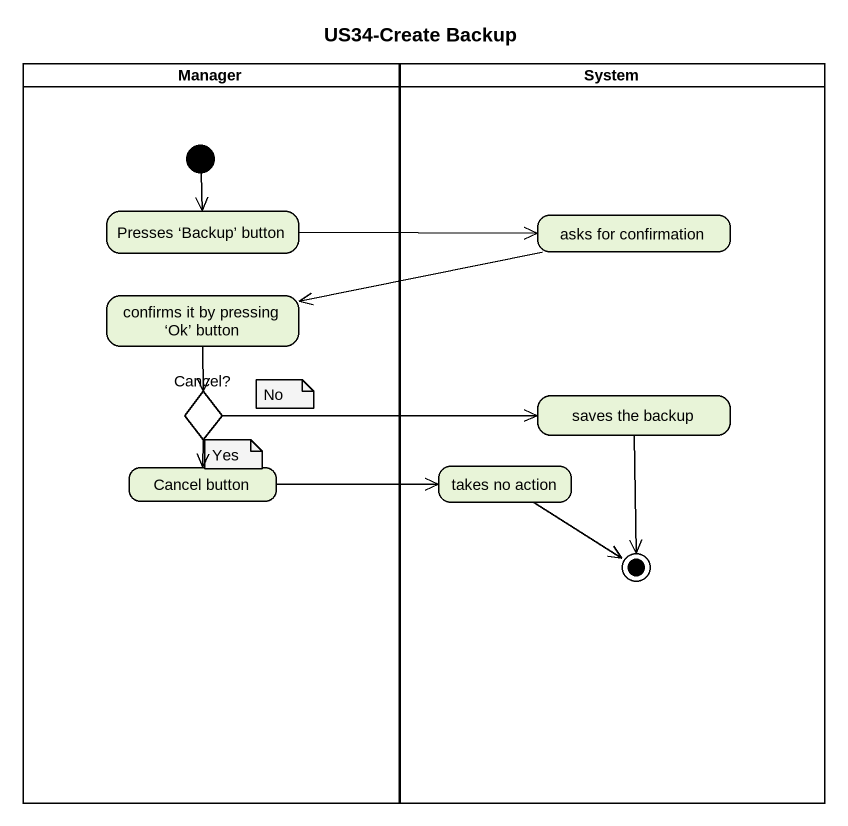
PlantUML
@startuml
title US34-Create Backup
hide empty description
state Manager <<partition>> {
  state "Presses ‘Backup’ button" as Presses_Backup_button
  state "confirms it by pressing ‘Ok’ button" as confirms_it_by_pressing_Ok
  state "Cancel?" as Cancel <<choice>>
  state "Cancel button" as Cancel_button
  [*] --> Presses_Backup_button
}
state System <<partition>> {
  state "asks for confirmation" as asks_for_confirmation
  state "saves the backup" as saves_the_backup
  state "takes no action" as takes_no_action
  saves_the_backup --> [*]
  takes_no_action --> [*]
}
Presses_Backup_button -right-> asks_for_confirmation
asks_for_confirmation -left-> confirms_it_by_pressing_Ok
confirms_it_by_pressing_Ok --> Cancel
Cancel -right-> saves_the_backup
Cancel --> Cancel_button
Cancel_button -right-> takes_no_action
note as N1
  No
end note
note as N2
  Yes
end note
@enduml
